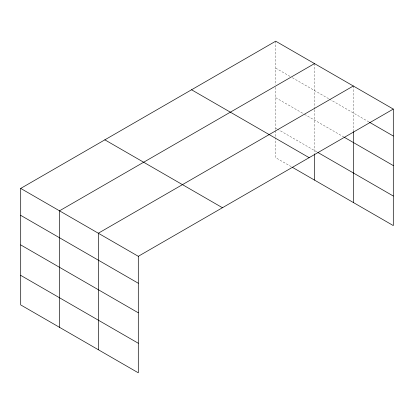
<?xml version="1.0" encoding="UTF-8"?>
<svg xmlns="http://www.w3.org/2000/svg" width="414" height="414" viewBox="0 0 414 414"><rect width="100%" height="100%" fill="white"/><g stroke="black" fill="none" stroke-linecap="round" stroke-linejoin="round"><path stroke-width="0.31" stroke-dasharray="2.07 1.55" d="M275.703 68.119L290.116 76.44M292.336 77.723L328.923 98.848M329.477 99.169L368.864 121.907M275.703 97.678L303.979 114M304.533 114.321L343.894 137.05M275.703 128.133L276.811 128.775M277.37 129.09L317.284 152.14M291.228 166.651L275.703 157.693L275.703 137.769M353.318 85.998L353.318 130.922M314.511 63.596L314.511 109.161M314.511 109.803L314.511 153.749M275.703 41.193L275.703 84.829M275.703 87.395L275.703 130.058M275.703 130.705L275.703 137.127"/><path stroke-width="0.62" d="M393.3 109.084L275.703 41.193L20.7 188.417L20.7 304.916L138.297 372.807L138.297 256.307L393.3 109.084L393.3 225.583L292.336 167.292M314.511 63.596L59.507 210.819L59.507 327.319M353.318 85.998L98.315 233.227L98.315 349.726M369.423 122.228L393.3 136.015M344.448 137.365L393.3 165.574M317.838 152.456L393.3 196.024M191.553 89.776L309.149 157.667M104.851 139.834L222.447 207.724M20.7 188.417L138.297 256.307M20.7 215.347L138.297 283.238M20.7 244.902L138.297 312.798M20.7 275.357L138.297 343.253M353.318 131.564L353.318 202.503M314.511 154.391L314.511 180.095"/></g></svg>
